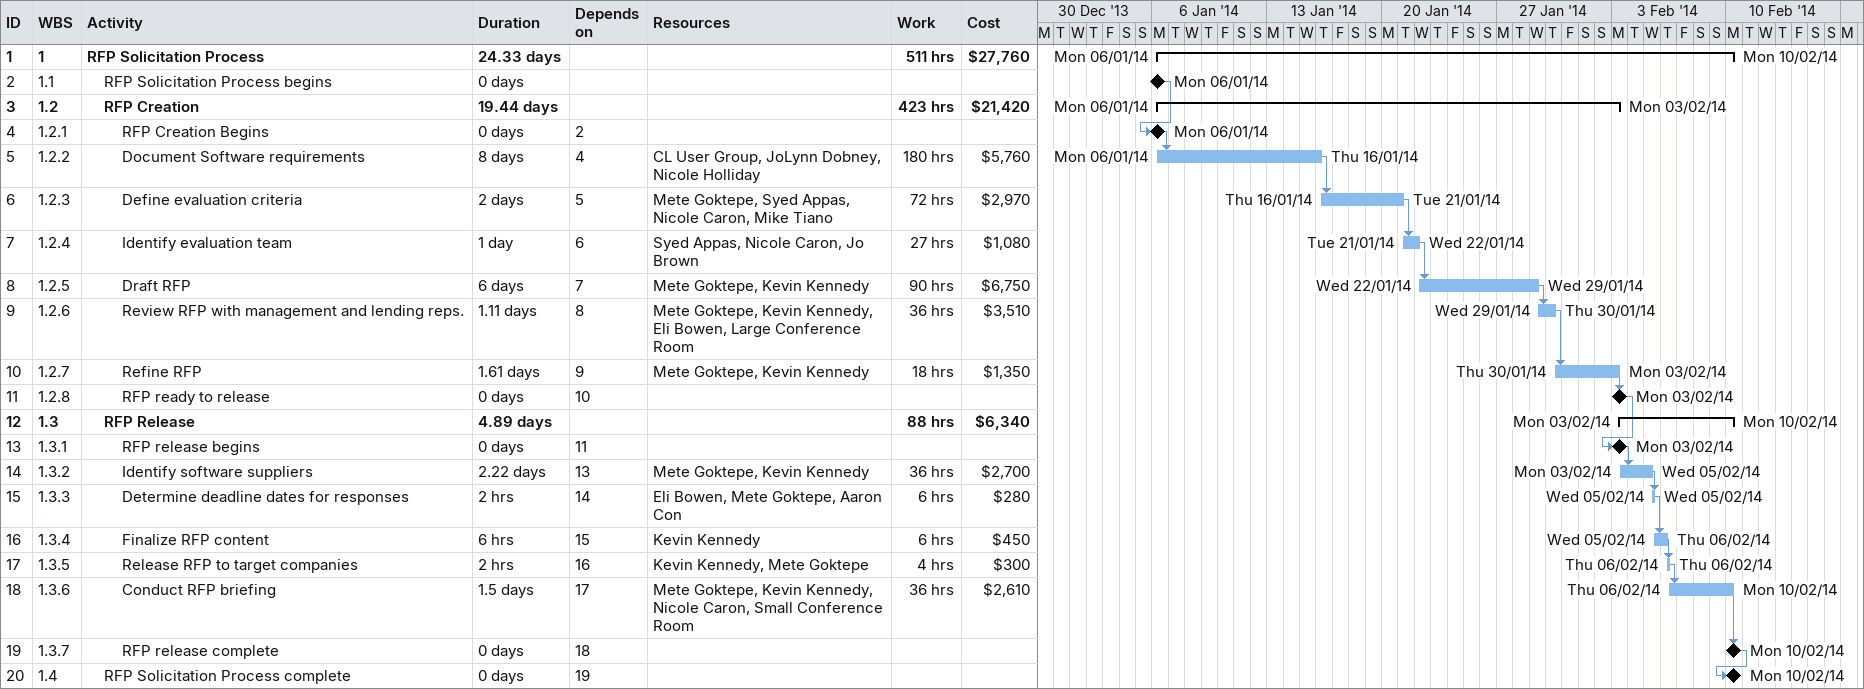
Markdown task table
| ID | WBS | Task | Duration | Start | Finish | Predecessors | Resources | Work (h) | Cost ($) |
|---|---|---|---|---|---|---|---|---|---|
| 1 | 1 | **RFP Solicitation Process** | 24.33d | 2014-01-06 | 2014-02-10 |  |  | 511 | 27760 |
| 2 | 1.1 | RFP Solicitation Process begins | 0d | 2014-01-06 | 2014-01-06 |  |  |  |  |
| 3 | 1.2 | **RFP Creation** | 19.44d | 2014-01-06 | 2014-02-03 |  |  | 423 | 21420 |
| 4 | 1.2.1 | RFP Creation Begins | 0d | 2014-01-06 | 2014-01-06 | 2 |  |  |  |
| 5 | 1.2.2 | Document Software requirements | 8d | 2014-01-06 | 2014-01-16 | 4 | CL User Group, JoLynn Dobney, Nicole Holliday | 180 | 5760 |
| 6 | 1.2.3 | Define evaluation criteria | 2d | 2014-01-16 | 2014-01-21 | 5 | Mete Goktepe, Syed Appas, Nicole Caron, Mike Tiano | 72 | 2970 |
| 7 | 1.2.4 | Identify evaluation team | 1d | 2014-01-21 | 2014-01-22 | 6 | Syed Appas, Nicole Caron, Jo Brown | 27 | 1080 |
| 8 | 1.2.5 | Draft RFP | 6d | 2014-01-22 | 2014-01-29 | 7 | Mete Goktepe, Kevin Kennedy | 90 | 6750 |
| 9 | 1.2.6 | Review RFP with management and lending reps. | 1.11d | 2014-01-29 | 2014-01-30 | 8 | Mete Goktepe, Kevin Kennedy, Eli Bowen, Large Conference Room | 36 | 3510 |
| 10 | 1.2.7 | Refine RFP | 1.61d | 2014-01-30 | 2014-02-03 | 9 | Mete Goktepe, Kevin Kennedy | 18 | 1350 |
| 11 | 1.2.8 | RFP ready to release | 0d | 2014-02-03 | 2014-02-03 | 10 |  |  |  |
| 12 | 1.3 | **RFP Release** | 4.89d | 2014-02-03 | 2014-02-10 |  |  | 88 | 6340 |
| 13 | 1.3.1 | RFP release begins | 0d | 2014-02-03 | 2014-02-03 | 11 |  |  |  |
| 14 | 1.3.2 | Identify software suppliers | 2.22d | 2014-02-03 | 2014-02-05 | 13 | Mete Goktepe, Kevin Kennedy | 36 | 2700 |
| 15 | 1.3.3 | Determine deadline dates for responses | 2h | 2014-02-05 | 2014-02-05 | 14 | Eli Bowen, Mete Goktepe, Aaron Con | 6 | 280 |
| 16 | 1.3.4 | Finalize RFP content | 6h | 2014-02-05 | 2014-02-06 | 15 | Kevin Kennedy | 6 | 450 |
| 17 | 1.3.5 | Release RFP to target companies | 2h | 2014-02-06 | 2014-02-06 | 16 | Kevin Kennedy, Mete Goktepe | 4 | 300 |
| 18 | 1.3.6 | Conduct RFP briefing | 1.5d | 2014-02-06 | 2014-02-10 | 17 | Mete Goktepe, Kevin Kennedy, Nicole Caron, Small Conference Room | 36 | 2610 |
| 19 | 1.3.7 | RFP release complete | 0d | 2014-02-10 | 2014-02-10 | 18 |  |  |  |
| 20 | 1.4 | RFP Solicitation Process complete | 0d | 2014-02-10 | 2014-02-10 | 19 |  |  |  |
